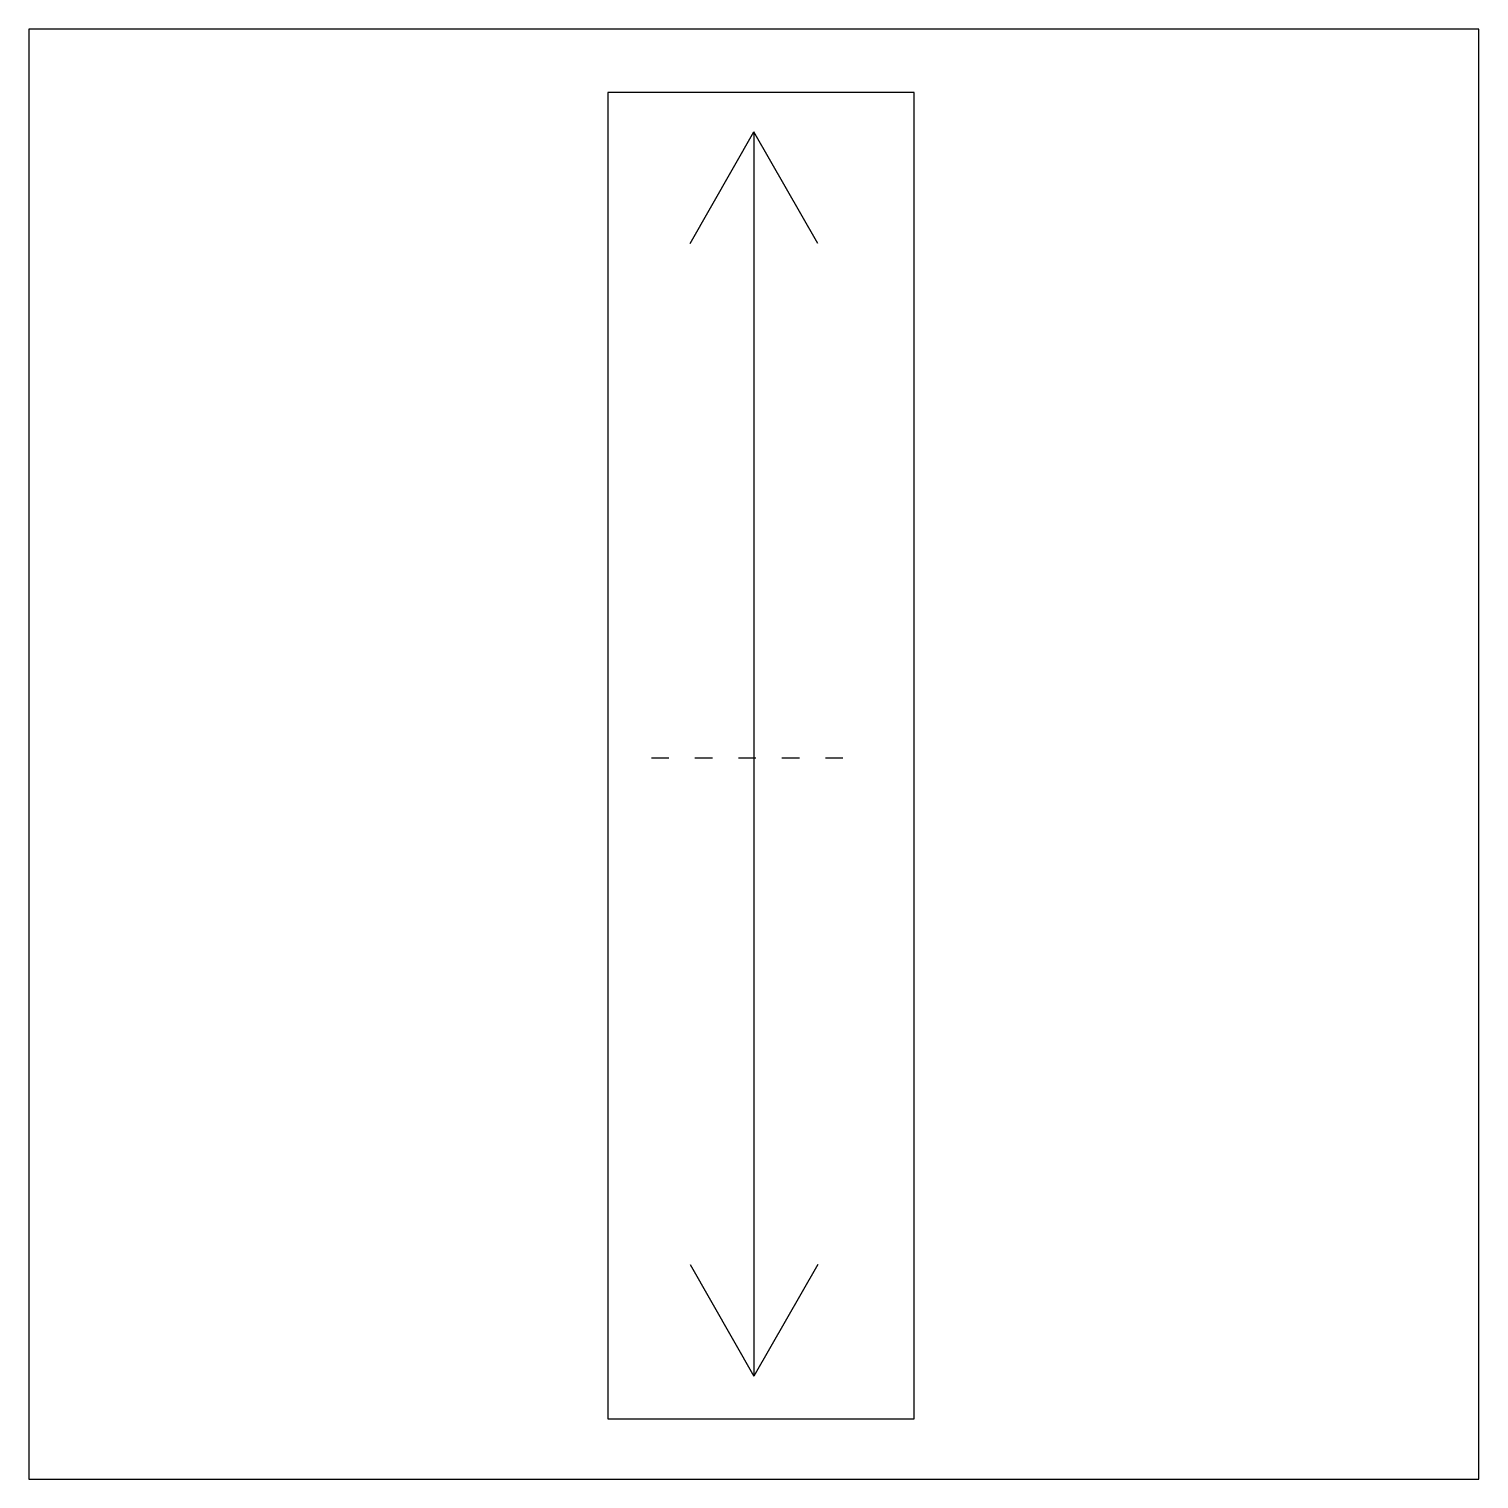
# Model space of a CAD drawing. Header units: millimetres. Extents: x 0 to 1000, y 0 to 1000.
import ezdxf

# ---------------------------------------------------------------- set-up
doc = ezdxf.new("R2010")
doc.units = ezdxf.units.MM
doc.linetypes.add('ACAD_ISO03W100', pattern=[30, 12, -18])
doc.layers.get('0').update_dxf_attribs({"color": 2})
doc.layers.add('1', color=1, linetype='Continuous')
doc.layers.add('3', color=7, linetype='Continuous')

msp = doc.modelspace()

# ---------------------------------------------------------------- linework, layer by layer
at = {"color": 2}
msp.add_lwpolyline([(0, 0), (1000, 0), (1000, 1000), (0, 1000)], close=True, dxfattribs=at)
at = {"layer": '1', "color": 1}
for p, q in [((610.4, 956.1), (399.2, 956.1)), ((399.2, 956.1), (399.2, 41.5)), ((610.4, 41.5), (610.4, 956.1)), ((399.2, 41.5), (610.4, 41.5))]:
    msp.add_line(p, q, dxfattribs=at)
at = {"layer": '3'}
for p, q in [((456, 852), (500, 929.1)), ((544, 852), (500, 929.1)), ((500, 929.1), (500, 70.9)), ((456, 148), (500, 70.9)), ((544, 148), (500, 70.9))]:
    msp.add_line(p, q, dxfattribs=at)
at = {"layer": '3', "linetype": 'ACAD_ISO03W100'}
msp.add_line((429.3, 497.3), (570.7, 497.3), dxfattribs=at)

doc.saveas('drawing.dxf')
